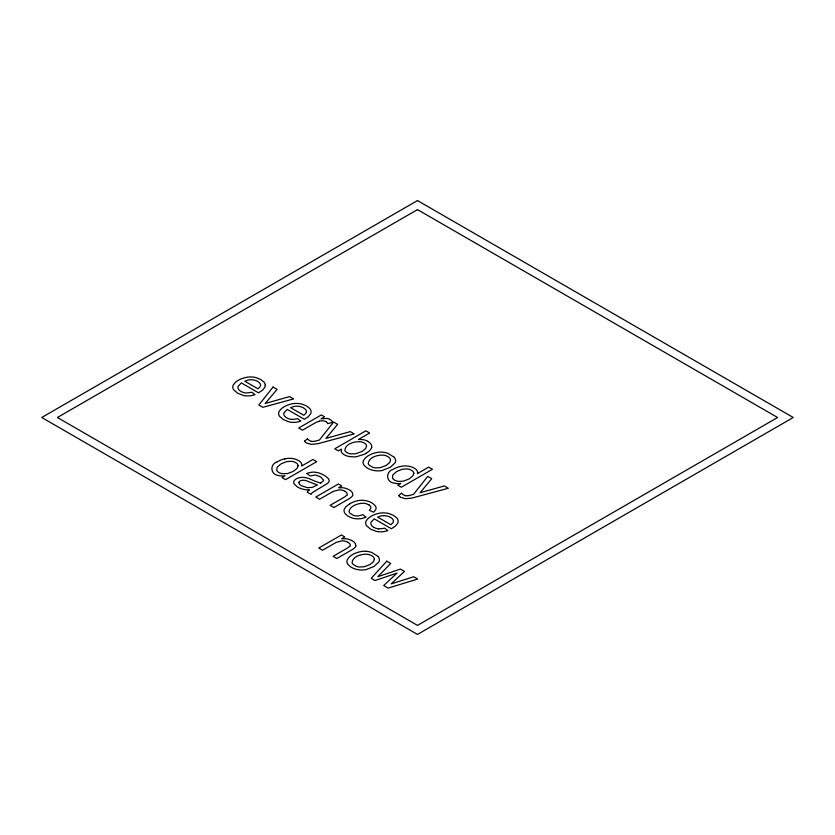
<?xml version="1.0" encoding="UTF-8"?>
<svg xmlns="http://www.w3.org/2000/svg" width="835" height="835" viewBox="0 0 835 835"><rect width="100%" height="100%" fill="white"/><g stroke="black" fill="none" stroke-linecap="round" stroke-linejoin="round"><path stroke-width="1.25" d="M355.835 545.944C356.148 541.915 351.034 540.015 347.934 539.107A10.646 6.148 0 0 0 345.22 538.711L341.588 538.784L344.782 536.936L341.39 534.984L318.751 548.052L322.529 550.223L336.338 542.322L342.36 540.798A8.705 5.031 0 0 1 347.454 541.988A10.103 5.835 0 0 1 348.059 542.322M346.661 495.332L345.241 496.522A25.937 14.978 0 0 1 343.728 497.472L330.107 505.342L333.875 507.513L348.926 498.819A41.468 23.944 0 0 0 350.126 498.057L351.211 497.263A10.604 6.116 0 0 0 352.892 494.967C353.111 490.917 348.091 489.028 344.949 488.131A10.646 6.148 0 0 0 342.235 487.723L338.603 487.797L341.797 485.96L338.405 483.997L315.766 497.065L319.544 499.236L333.353 491.335L339.375 489.821A8.705 5.031 0 0 1 344.469 491.001A10.103 5.835 0 0 1 345.074 491.335M349.646 546.32L348.226 547.509A25.937 14.978 0 0 1 346.713 548.459L333.092 556.329L336.86 558.5L351.911 549.795A41.468 23.944 0 0 0 353.111 549.044L354.197 548.251A10.604 6.116 0 0 0 355.877 545.954M304.441 441.256L307.353 438.918M401.478 493.266L398.566 495.593A11.815 6.826 0 0 0 400.602 497.316M349.823 503.755L345.961 506.615L344.312 509.099A12.671 7.317 0 0 0 344.051 510.362L344.093 511.197A12.901 7.452 0 0 0 345.095 513.567L347.464 515.748A19.059 11.001 0 0 0 349.03 516.688L352.005 517.94A12.629 7.296 0 0 0 356.994 518.817A12.274 7.087 0 0 0 361.639 518.525L366.127 517.209L362.922 514.704L358.298 515.926A6.711 3.872 0 0 1 356.837 515.957A7.661 4.415 0 0 1 353.142 515.216L349.917 513.191A8.006 4.624 0 0 1 349.02 511.458C350.168 505.645 358.048 503.286 363.361 503.223A8.152 4.707 0 0 1 366.388 503.745L369.154 505.039M277.262 461.786C269.517 464.177 270.342 474.812 278.629 475.501A9.269 5.344 0 0 0 281.708 475.96L285.048 475.814L282 477.568L285.591 479.634L316.715 461.671L312.937 459.49L301.685 465.993A10.949 6.325 0 0 0 301.341 463.174A10.803 6.242 0 0 0 298.805 460.722A13.256 7.651 0 0 0 292.062 458.457A12.274 7.087 0 0 0 285.925 458.645M417.427 473.602L428.679 467.109L432.446 469.28L401.322 487.254L397.742 485.187L400.79 483.423L397.439 483.58A9.269 5.344 0 0 1 394.37 483.121C386.083 482.432 385.259 471.796 393.003 469.406A22.796 13.162 0 0 1 400.184 466.514M320.817 483.027L323.562 480.616A3.497 2.025 0 0 0 323.583 480.167L320.786 477.098A20.019 11.565 0 0 0 319.753 476.514L315.703 475.125A4.791 2.766 0 0 0 314.847 475.063L310.109 475.94L306.904 473.435M320.556 483.162L314.753 481.096A103.603 59.817 0 0 1 312.28 480.01L310.516 479.227A29.841 17.232 0 0 0 308.47 478.413L308.282 478.361A13.444 7.766 0 0 0 304.274 477.463A8.924 5.156 0 0 0 300.099 477.589M327.811 423.606L332.664 422.343M284.474 458.937L285.914 458.634M400.215 466.546L401.656 466.254A12.274 7.087 0 0 1 407.793 466.076A13.256 7.651 0 0 1 414.557 468.331A10.803 6.242 0 0 1 417.135 470.783A10.949 6.325 0 0 1 417.437 473.602M382.044 470.533L390.133 467.36L394.997 462.955A13.423 7.745 0 0 0 395.571 460.847L395.519 460.002M366.033 551.298L365.365 551.257A12.431 7.181 0 0 0 362.16 551.371C356.503 552.279 349.959 554.638 347.162 559.993A12.671 7.317 0 0 0 346.922 561.266L346.963 562.112A13.203 7.619 0 0 0 347.997 564.502L350.397 566.694A19.174 11.074 0 0 0 351.493 567.383A15.667 9.049 0 0 0 358.246 569.721A13.183 7.609 0 0 0 365.876 569.679L373.955 566.485L378.819 562.091A13.423 7.745 0 0 0 379.393 559.972L379.34 559.126A13.423 7.745 0 0 0 378.015 556.423M367.744 441.298L365.74 440.358A10.208 5.897 0 0 0 362.327 439.565L358.424 439.492L369.634 433.021L365.866 430.839L334.741 448.812L338.321 450.879L341.348 449.136L341.223 451.453A9.529 5.501 0 0 0 342.225 453.186L343.738 454.428A13.715 7.922 0 0 0 345.252 455.263L345.794 455.503A12.222 7.056 0 0 0 350.022 456.651L354.249 456.881A13.36 7.713 0 0 0 356.493 456.714L364.571 454.188A29.455 17.003 0 0 0 366.012 453.405M400.623 497.305L405.528 498.725L411.78 498.067A58.648 33.859 0 0 0 413.095 497.764L448.322 488.256L444.335 485.949L420.078 492.744L431.747 478.674L427.729 476.367L413.534 494.362L410.538 495.165A39.569 22.848 0 0 1 409.703 495.374L408.231 495.687A4.979 2.881 0 0 1 405.779 495.656M394.183 457.225L387.774 453.259A14.111 8.141 0 0 0 382.211 452.163L381.543 452.132A12.431 7.181 0 0 0 378.328 452.236C372.681 453.144 366.137 455.503 363.329 460.857A12.671 7.317 0 0 0 363.089 462.131L363.142 462.976A13.203 7.619 0 0 0 364.175 465.366L366.565 467.569A19.174 11.074 0 0 0 367.671 468.258A15.667 9.049 0 0 0 374.424 470.596A13.183 7.609 0 0 0 382.054 470.543M378.015 556.36L371.596 552.394A14.111 8.141 0 0 0 366.033 551.298M291.655 419.41A8.861 5.114 0 0 1 287.094 418.001A12.087 6.983 0 0 1 286.092 417.427L285.226 416.738A9.258 5.344 0 0 1 283.848 414.452L283.806 413.889A8.997 5.198 0 0 1 284.004 412.761L287.209 409.39L304.347 419.285L308.313 416.696L310.651 413.795A13.203 7.619 0 0 0 311.069 412.093L310.964 410.841A13.12 7.578 0 0 0 309.764 408.492L306.675 406.04L302.301 404.203A13.433 7.755 0 0 0 298.137 403.482L295.903 403.42A13.517 7.807 0 0 0 292.897 403.66C287.678 404.672 281.812 406.843 279.015 411.655A13.162 7.598 0 0 0 278.66 412.928A13.506 7.797 0 0 0 278.629 413.784A13.235 7.64 0 0 0 279.506 416.258L283.503 419.671L289.192 421.894A12.306 7.108 0 0 0 291.384 422.26A12.796 7.39 0 0 0 296.968 422.124L300.861 421.184L297.719 418.732L292.699 419.431A7.494 4.332 0 0 1 291.666 419.379M329.846 419.41A6.169 3.559 0 0 0 326.61 418.429L320.995 418.846L324.554 416.79L321.35 414.943L298.711 428.011L302.479 430.192L314.252 423.397A21.334 12.316 0 0 1 319.314 421.174M329.898 419.389A11.596 6.69 0 0 1 332.612 422.353M325.775 421.612A8.736 5.041 0 0 1 327.8 423.606M319.367 421.226A5.501 3.173 0 0 1 325.869 421.55M304.472 441.245A11.815 6.826 0 0 0 306.476 442.978L311.403 444.387L317.655 443.719A58.648 33.859 0 0 0 318.97 443.427L354.197 433.908L350.209 431.601L325.942 438.406L337.622 424.337L333.603 422.019L319.408 440.024L316.402 440.828A39.569 22.848 0 0 1 315.578 441.037L314.231 441.318A4.979 2.881 0 0 1 311.653 441.318M311.518 441.454A9.342 5.396 0 0 1 307.551 438.876M367.65 441.35A12.702 7.338 0 0 1 371.742 447.195M371.784 447.216A18.61 10.751 0 0 1 365.876 453.321M394.193 457.298A13.423 7.745 0 0 1 395.519 460.064M405.643 495.792A9.342 5.396 0 0 1 401.677 493.214M347.955 542.395A6.2 3.58 0 0 1 349.907 546.372M383.808 515.675A9.185 5.302 0 0 1 388.786 516.531L389.882 517.011A12.16 7.024 0 0 1 390.957 517.616L392.419 518.796A8.611 4.979 0 0 1 393.4 520.622L393.014 522.647L390.843 524.724L377.639 517.105L380.395 516.082A8.59 4.958 0 0 1 383.808 515.675M374.101 527.47A12.087 6.983 0 0 1 373.13 526.885L372.264 526.196A9.258 5.344 0 0 1 370.886 523.9L370.844 523.347A8.997 5.198 0 0 1 371.043 522.219L374.247 518.848L391.385 528.743L395.352 526.154L397.69 523.253A13.203 7.619 0 0 0 398.107 521.551L398.003 520.288A13.12 7.578 0 0 0 396.802 517.951L393.713 515.498L389.34 513.65A13.433 7.755 0 0 0 385.175 512.94L382.941 512.878A13.517 7.807 0 0 0 379.935 513.118C374.717 514.13 368.851 516.301 366.054 521.113A13.162 7.598 0 0 0 365.699 522.386A13.506 7.797 0 0 0 365.667 523.242A13.235 7.64 0 0 0 366.544 525.716L370.542 529.129L376.23 531.352A12.306 7.108 0 0 0 378.422 531.718A12.796 7.39 0 0 0 384.006 531.582L387.899 530.642L384.758 528.179L379.737 528.889A7.494 4.332 0 0 1 378.704 528.837M378.693 528.868A8.861 5.114 0 0 1 374.132 527.459M349.886 503.787A22.368 12.911 0 0 1 357.338 500.739L358.361 500.593A11.888 6.857 0 0 1 365.135 500.541A15.698 9.06 0 0 1 371.857 502.879A18.85 10.886 0 0 1 372.723 503.411L375.186 505.645A11.064 6.388 0 0 1 375.656 509.83L373.673 512.199L369.341 510.352L370.656 508.598A6.951 4.018 0 0 0 369.174 505.029M344.97 491.418A6.2 3.58 0 0 1 346.922 495.385M309.169 489.936A19.602 11.314 0 0 1 302.26 489.028A17.733 10.239 0 0 1 296.811 486.492L293.93 483.517A8.423 4.864 0 0 1 293.732 482.693L293.763 481.889A8.089 4.676 0 0 1 294.87 479.948L295.684 479.29A10.438 6.033 0 0 1 296.54 478.758A8.674 5.01 0 0 1 300.089 477.568M309.19 489.999A10.26 5.928 0 0 0 307.249 492.159L311.048 494.341A13.266 7.661 0 0 1 312.927 492.212L325.567 484.634A40.07 23.13 0 0 0 326.704 483.935L327.717 483.194A8.757 5.062 0 0 0 329.188 480.991A6.075 3.507 0 0 0 329.115 480.271L328.844 479.478A12.807 7.39 0 0 0 328.176 478.445L325.786 476.347A29.914 17.264 0 0 0 324.137 475.324A21.564 12.452 0 0 0 317.832 472.662L315.954 472.328A9.31 5.375 0 0 0 312.488 472.151A13.548 7.818 0 0 0 306.946 473.466M277.293 461.807A22.796 13.162 0 0 1 284.453 458.895M366.555 446.13L365.751 448.385L362.943 450.785A27.148 15.677 0 0 1 361.398 451.704L355.7 453.791L350.45 453.833A7.619 4.405 0 0 1 347.767 453.029L347.423 452.862A9.039 5.219 0 0 1 346.379 452.205L345.784 451.714A7.442 4.29 0 0 1 344.886 450.336C345.272 443.562 355.136 441.099 360.908 441.83A7.619 4.405 0 0 1 363.59 442.633L363.924 442.8A8.548 4.937 0 0 1 364.843 443.364L365.114 443.562A7.484 4.321 0 0 1 366.335 445.118L366.555 446.13M265.238 385.206L265.238 385.634A13.203 7.619 0 0 1 264.82 387.325L262.472 390.237L258.516 392.826L241.367 382.921L238.163 386.292A8.997 5.198 0 0 0 237.965 387.43L238.017 387.983A9.258 5.344 0 0 0 239.394 390.279L240.261 390.957A12.087 6.983 0 0 0 241.231 391.552A8.861 5.114 0 0 0 245.814 392.941A7.494 4.332 0 0 0 246.857 392.961L251.888 392.262L255.019 394.725L251.126 395.665A12.796 7.39 0 0 1 245.553 395.8A12.306 7.108 0 0 1 243.361 395.435L237.672 393.202L233.675 389.788A13.235 7.64 0 0 1 232.798 387.315A13.506 7.797 0 0 1 232.819 386.469A13.162 7.598 0 0 1 233.174 385.196C235.971 380.374 241.837 378.213 247.056 377.201A13.517 7.807 0 0 1 250.062 376.95L252.295 377.013A13.433 7.755 0 0 1 256.46 377.733L260.844 379.57L263.923 382.023A13.12 7.578 0 0 1 265.133 384.371L265.238 385.206M298.064 465.857L297.218 468.174L294.254 470.679A28.734 16.585 0 0 1 292.667 471.618L287.658 473.549L282.981 473.769A7.692 4.436 0 0 1 279.871 472.986L279.527 472.829A8.809 5.083 0 0 1 278.556 472.297L278.264 472.109A7.672 4.426 0 0 1 276.761 470.324L277.095 467.266L280.529 464.27A28.327 16.356 0 0 1 282.136 463.362L286.822 461.588L291.509 461.306A7.546 4.352 0 0 1 294.64 462.079L296.561 463.195A7.786 4.499 0 0 1 297.938 465.064L298.064 465.857M413.805 473.476L412.949 475.793L409.995 478.298A28.734 16.585 0 0 1 408.409 479.238L403.389 481.158L398.723 481.377A7.692 4.436 0 0 1 395.602 480.605L395.258 480.449A8.809 5.083 0 0 1 394.287 479.916L394.005 479.718A7.672 4.426 0 0 1 392.502 477.944L392.836 474.885L396.27 471.879A28.327 16.356 0 0 1 397.877 470.982L402.553 469.197L407.25 468.926A7.546 4.352 0 0 1 410.382 469.698L412.302 470.804A7.786 4.499 0 0 1 413.68 472.673L413.805 473.476M374.341 559.419L373.402 561.757L370.51 564.116A25.708 14.842 0 0 1 368.924 565.003L364.164 566.746L359.655 567.017A8.444 4.874 0 0 1 356.201 566.255L353.195 564.429A8.444 4.874 0 0 1 352.099 562.665C352.537 556.36 361.305 554.012 366.701 554.231A8.517 4.916 0 0 1 370.155 555.014L370.938 555.348A10.688 6.169 0 0 1 372.024 555.943L372.911 556.601A8.475 4.895 0 0 1 374.237 558.584L374.341 559.419M390.509 460.294L389.569 462.632L386.678 464.991A25.708 14.842 0 0 1 385.092 465.878L380.332 467.621L375.833 467.882A8.444 4.874 0 0 1 372.379 467.12L369.373 465.293A8.444 4.874 0 0 1 368.277 463.529C368.715 457.236 377.483 454.877 382.879 455.106A8.517 4.916 0 0 1 386.334 455.879L387.106 456.213A10.688 6.169 0 0 1 388.192 456.808L389.089 457.465A8.475 4.895 0 0 1 390.415 459.459L390.509 460.294M260.572 385.269L259.998 386.929L257.963 388.807L244.759 381.177L247.525 380.165A8.59 4.958 0 0 1 250.928 379.758A9.185 5.302 0 0 1 255.907 380.614L257.013 381.094A12.16 7.024 0 0 1 258.078 381.689L259.539 382.868A8.611 4.979 0 0 1 260.52 384.705L260.572 385.269M306.403 411.738L305.84 413.388L303.804 415.266L290.601 407.647L293.356 406.624A8.59 4.958 0 0 1 296.769 406.217A9.185 5.302 0 0 1 301.748 407.083L302.844 407.553A12.16 7.024 0 0 1 303.919 408.158L305.38 409.338A8.611 4.979 0 0 1 306.361 411.175L306.403 411.738M298.899 482.672L299.494 484.258L301.435 485.74L307.468 487.692L312.405 487.389L317.467 484.978L309.555 482.045A37.93 21.898 0 0 0 306.863 480.939L305.526 480.522A4.749 2.745 0 0 0 299.765 481.158A4.405 2.536 0 0 0 298.888 482.672M273.055 387.064L258.85 404.996L262.848 407.303L293.617 398.932L289.609 396.615L265.217 403.462L277.074 389.381L273.055 387.064M386.751 561.172L371.21 578.331L375.03 580.544L397.001 573.113L383.703 585.544L388.118 588.101L417.688 579.031L413.742 576.755L391.177 583.884L404.464 571.391L400.456 569.084L377.879 576.682L390.686 563.437L386.751 561.172M417.5 200.567L41.75 417.5L417.5 634.433L793.25 417.5L417.5 200.567M417.5 209.606L57.406 417.5L417.5 625.394L777.594 417.5L417.5 209.606"/></g></svg>
